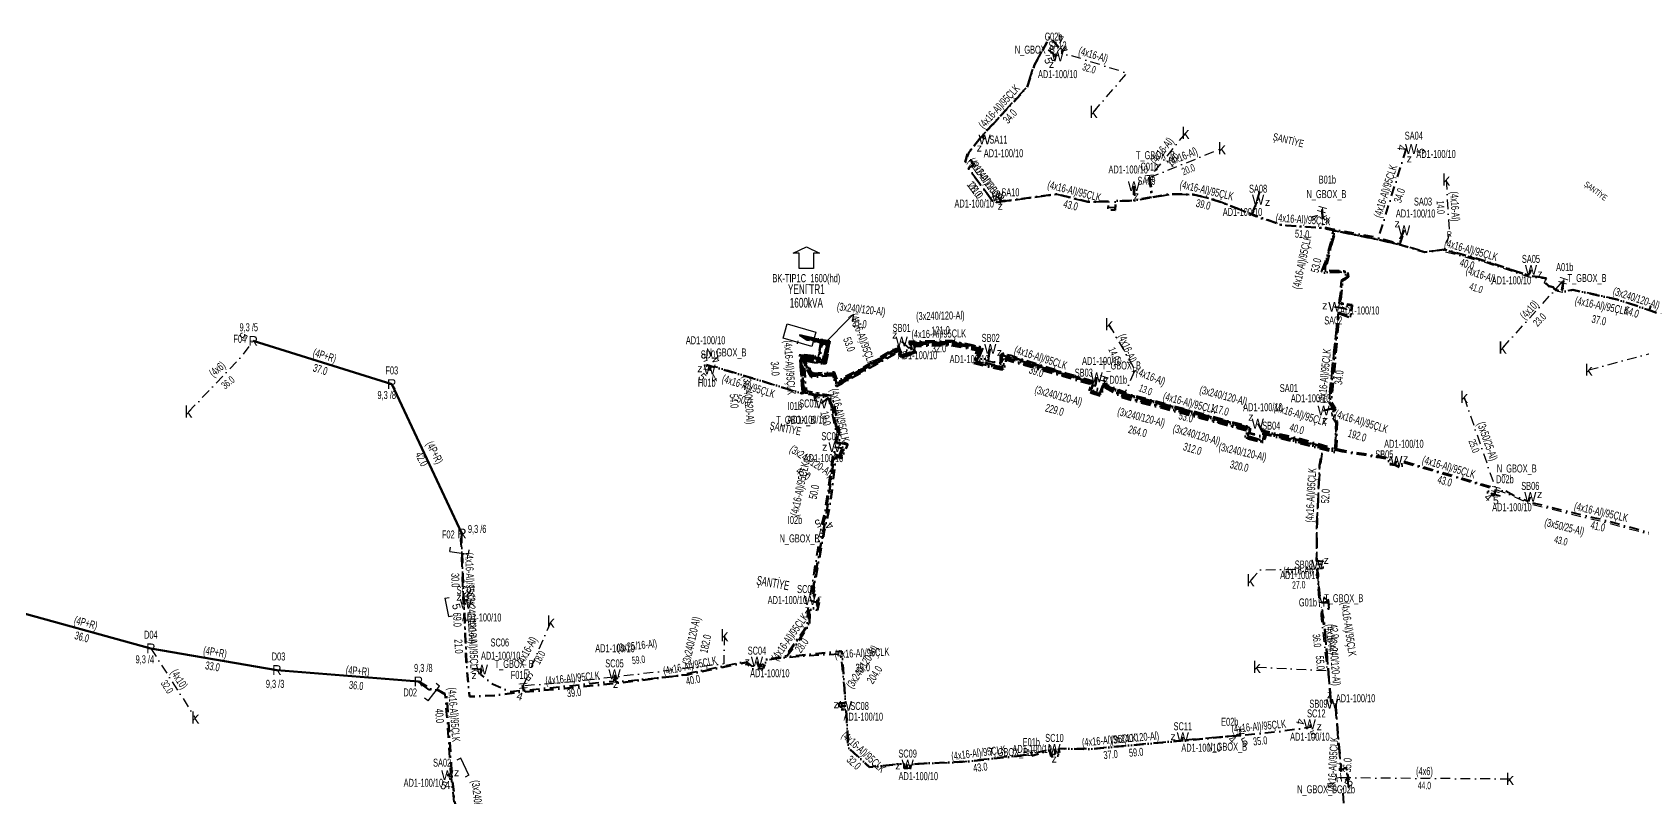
# Model space of a CAD drawing. Header units: millimetres. Extents: x 595692 to 597161, y 4087450 to 4088540.
# Drawn here: x 596018.4 to 596431.2, y 4088193.6 to 4088390 of the extents above; entities that cross this region are included whole.
import ezdxf
from ezdxf.enums import TextEntityAlignment as Align

# ---------------------------------------------------------------- set-up
doc = ezdxf.new("R2010")
doc.units = ezdxf.units.MM
doc.linetypes.add('DASHDOT', pattern=[5, 2.5, -1.25, 0, -1.25])
for name, color, linetype, lineweight in [('DIREK_AG_MEVCUT', 120, 'Continuous', 25), ('DIREK_AYD_MEVCUT', 190, 'Continuous', 25), ('DIREK_BOX_MEVCUT', 5, 'Continuous', 25), ('HAT_ABONE_YERALTI_MEVCUT', 56, 'DASHDOT', 30), ('HAT_AG_HAVAI_MEVCUT', 126, 'Continuous', 50), ('HAT_AYD_YERALTI_MEVCUT', 150, 'DASHDOT', 40), ('HAT_BOX_YERALTI_MEVCUT', 192, 'DASHDOT', 50), ('KOFRE_ABONE_MEVCUT', 6, 'Continuous', 25), ('KULLANICI', 1, 'Continuous', 25), ('NODE_ABONE_MEVCUT', 5, 'Continuous', 25), ('TRAFO_MEVCUT', 5, 'Continuous', 30)]:
    doc.layers.add(name, color=color, linetype=linetype, lineweight=lineweight)
doc.layers.add('NIA_AG', color=5, linetype='Continuous')
doc.styles.add('Direk', font='B_CAD')
doc.styles.get("Standard").update_dxf_attribs({"font": 'Arial'})

# ---------------------------------------------------------------- blocks, each defined once
blk = doc.blocks.new('AG_NIA', base_point=(-64.4296, 129.8924))
at = {"layer": 'NIA_AG'}
for p, q in [((-64.429604, 132.292432), (-65.529604, 132.292432)), ((-64.429604, 127.492432), (-64.429604, 132.292432)), ((-64.429604, 127.492432), (-65.529604, 127.492432))]:
    blk.add_line(p, q, dxfattribs=at)
blk = doc.blocks.new('MEV_BINA_KARE')
at = {"layer": 'TRAFO_MEVCUT', "linetype": 'Continuous'}
for p, q in [((0, 1.8), (0, 2.7)), ((-2.25, -2.25), (-2.25, 2.25)), ((-2.25, 2.25), (2.25, 2.25)), ((2.25, 2.25), (2.25, -2.25)), ((2.25, -2.25), (-2.25, -2.25))]:
    blk.add_line(p, q, dxfattribs=at)
blk = doc.blocks.new('MEV_BETKOSK')
at = {"layer": 'TRAFO_MEVCUT', "linetype": 'Continuous'}
for p, q in [((-3.4, 2), (0, 3.6)), ((-1.8, 2), (-3.4, 2)), ((-1.8, -2), (-1.8, 2)), ((0, 3.6), (3.4, 2)), ((3.4, 2), (1.8, 2)), ((1.8, 2), (1.8, -2)), ((1.8, -2), (-1.8, -2))]:
    blk.add_line(p, q, dxfattribs=at)

msp = doc.modelspace()

# ---------------------------------------------------------------- linework, layer by layer
at = {"layer": 'HAT_ABONE_YERALTI_MEVCUT', "flags": 128}
for points in [[(596290.402306, 4088369.513663), (596298.961773, 4088379.463486), (596285.119298, 4088383.835822), (596282.297347, 4088384.387943), (596282.340629, 4088385.559354)], [(596313.960938, 4088364.127188), (596304.730719, 4088352.703514)], [(596304.730719, 4088352.703514), (596323.291779, 4088360.187499)], [(596380.764066, 4088352.143861), (596381.572219, 4088338.20547)], [(596381.572219, 4088338.20547), (596380.181959, 4088333.785489), (596390.705288, 4088331.00129), (596401.983653, 4088327.226105), (596405.994787, 4088326.801397), (596406.300983, 4088326.743595), (596405.887921, 4088325.735724), (596406.928836, 4088324.810466), (596408.068886, 4088324.480017), (596408.845442, 4088323.753028), (596410.729003, 4088323.290399), (596410.792625, 4088326.258242)], [(596395.249718, 4088309.044361), (596410.792625, 4088326.258242)], [(596294.361728, 4088315.036112), (596301.065335, 4088303.290408)], [(596417.310676, 4088303.35911), (596456.342981, 4088313.926621)], [(596058.512554, 4088292.594377), (596072.424359, 4088307.183612), (596075.083272, 4088310.804989)], [(596293.03853, 4088301.076012), (596293.189901, 4088299.929553), (596298.59858, 4088297.751561), (596301.065335, 4088303.290408)], [(596385.342661, 4088296.389833), (596393.514821, 4088272.704499)], [(596393.514821, 4088272.704499), (596396.799633, 4088271.517973), (596402.317211, 4088269.049583), (596414.949561, 4088265.891495), (596420.721238, 4088264.548401), (596433.524501, 4088261.066323), (596433.817172, 4088262.38271)], [(596330.664557, 4088249.354653), (596333.085678, 4088252.092299), (596347.585825, 4088252.35008), (596347.966508, 4088248.847509), (596348.347191, 4088245.344938), (596348.806425, 4088243.739282)], [(596332.239171, 4088227.161969), (596350.323524, 4088226.272833), (596348.729806, 4088240.470766), (596348.806425, 4088243.739282)], [(596151.316421, 4088238.747756), (596144.2411, 4088222.36616)], [(596195.80707, 4088235.289934), (596195.627036, 4088227.992291), (596157.94162, 4088223.463571), (596144.2411, 4088222.36616)], [(596048.839258, 4088231.971263), (596060.231806, 4088214.190061)], [(596397.108202, 4088198.453893), (596353.282464, 4088198.779902)]]:
    msp.add_lwpolyline(points, dxfattribs=at)
at = {"layer": 'HAT_AG_HAVAI_MEVCUT'}
for p, q in [((596075.083272, 4088310.804989), (596110.578, 4088299.748)), ((596128.552, 4088261.433), (596110.578, 4088299.748)), ((596014.533, 4088241.458), (596048.839258, 4088231.971263)), ((596048.839258, 4088231.971263), (596081.126, 4088226.419)), ((596117.411705, 4088223.475666), (596081.126, 4088226.419))]:
    msp.add_line(p, q, dxfattribs=at)
at = {"layer": 'HAT_AYD_YERALTI_MEVCUT', "flags": 128}
for points in [[(596262.487129, 4088362.459243), (596261.881341, 4088363.406511), (596273.30448, 4088375.935115), (596275.200576, 4088381.471726), (596277.845602, 4088386.259557), (596280.55759, 4088383.982826), (596281.184346, 4088383.779177)], [(596262.487129, 4088362.459243), (596261.775461, 4088363.249985), (596258.322553, 4088358.953619), (596257.531811, 4088356.60775), (596259.086938, 4088357.134911), (596259.719532, 4088355.737933), (596258.322553, 4088355.131698), (596264.835777, 4088346.304731), (596266.733558, 4088346.489237), (596265.776194, 4088347.832139)], [(596369.976606, 4088339.169615), (596368.479574, 4088335.7595), (596363.392465, 4088337.182836), (596370.582235, 4088360.12084), (596371.790661, 4088360.021998)], [(596265.776194, 4088347.832139), (596266.997139, 4088346.568312), (596281.019636, 4088348.466093), (596289.032491, 4088346.436521), (596294.330464, 4088346.621028), (596294.130882, 4088345.135285), (596296.049251, 4088345.041706), (596295.971268, 4088346.679338), (596300.743796, 4088346.75732), (596300.728199, 4088349.627075), (596300.748919, 4088350.515215)], [(596300.748919, 4088350.515215), (596300.925796, 4088346.837577), (596305.388793, 4088347.641396), (596310.391668, 4088348.457213), (596316.073676, 4088348.321163), (596321.875572, 4088346.948672), (596330.935616, 4088343.27495), (596332.575713, 4088347.043511)], [(596369.976606, 4088339.169615), (596368.391454, 4088335.788284), (596362.170948, 4088337.4752), (596351.443211, 4088339.478414), (596349.097343, 4088339.741995), (596338.877374, 4088340.44846), (596331.026767, 4088343.029571), (596332.618227, 4088347.674608), (596333.069915, 4088349.481359), (596332.575713, 4088347.043511)], [(596352.135504, 4088319.549502), (596355.270247, 4088319.262484), (596355.3919, 4088320.053226), (596353.384631, 4088320.397909), (596353.932068, 4088326.318338), (596355.026942, 4088327.271284), (596354.925564, 4088328.285056), (596348.822656, 4088328.528362), (596350.620154, 4088333.431525), (596351.887978, 4088339.153864), (596363.264123, 4088336.858075), (596368.678072, 4088335.555986), (596369.976606, 4088339.169615)], [(596402.496981, 4088329.033464), (596401.809524, 4088327.623365), (596390.776033, 4088331.186977), (596382.525449, 4088333.514744), (596380.332457, 4088334.165788), (596375.261163, 4088333.651806), (596368.86367, 4088335.46514), (596370.028697, 4088338.89169), (596369.976606, 4088339.169615)], [(596433.140087, 4088319.843116), (596432.790312, 4088318.630987), (596424.223938, 4088321.543554), (596417.818765, 4088322.96847), (596413.179743, 4088323.943719), (596410.630123, 4088323.423574), (596408.836526, 4088323.891468), (596408.181473, 4088324.624504), (596406.933754, 4088324.936434), (596406.048663, 4088325.775579), (596406.500961, 4088326.92972), (596402.009171, 4088327.569176), (596402.430276, 4088328.645334), (596402.496981, 4088329.033464)], [(596349.358245, 4088292.96841), (596351.783596, 4088293.682554), (596350.755631, 4088295.121704), (596352.091985, 4088308.142594), (596353.204273, 4088318.14636), (596354.883283, 4088317.46105), (596355.260203, 4088318.934466), (596352.135504, 4088319.549502)], [(596192.027015, 4088303.485453), (596192.536689, 4088304.337531), (596193.650318, 4088304.15935), (596216.032317, 4088297.25957), (596215.252572, 4088307.279508), (596220.017301, 4088306.813173), (596220.677256, 4088310.617789), (596218.759182, 4088310.913507), (596215.281366, 4088312.01638), (596215.061, 4088312.297)], [(596241.242553, 4088310.651894), (596243.396828, 4088308.727608), (596241.103675, 4088307.857792), (596240.523797, 4088309.51835), (596231.134711, 4088303.804172), (596224.829048, 4088300.641203), (596224.038306, 4088302.7904), (596218.72614, 4088302.465993), (596215.344754, 4088307.045835), (596220.089208, 4088306.5795), (596220.798848, 4088310.634589), (596215.061, 4088312.297)], [(596349.358245, 4088292.96841), (596351.791095, 4088293.516658), (596351.311378, 4088291.734852), (596352.544936, 4088289.781719), (596352.311262, 4088282.653482), (596348.489341, 4088283.813238), (596341.399019, 4088285.473796), (596333.969065, 4088287.243725), (596333.49462, 4088286.189402), (596330.278934, 4088287.03286), (596330.358008, 4088288.53527), (596311.319532, 4088293.554928), (596298.529229, 4088297.025748), (596293.046749, 4088299.424333), (596292.292908, 4088297.950917), (596290.031385, 4088298.464899), (596290.134181, 4088300.315236), (596266.740839, 4088307.507894), (596266.775105, 4088304.800919), (596263.080589, 4088305.689445), (596260.647738, 4088306.580348), (596261.709969, 4088308.807606), (596254.54848, 4088310.486615), (596245.237537, 4088310.41596), (596243.421466, 4088310.484491), (596243.866917, 4088308.702685), (596241.057146, 4088307.469127), (596240.440367, 4088309.04534), (596231.131783, 4088303.462674), (596224.826932, 4088300.344514), (596223.936029, 4088302.537506), (596218.487814, 4088302.160585), (596215.392712, 4088306.760931), (596217.654204, 4088306.558177), (596220.336801, 4088306.308633), (596221.00745, 4088311.096757), (596218.418432, 4088311.502266), (596215.061, 4088312.297)], [(596220.675222, 4088294.766515), (596222.525559, 4088296.308462), (596216.10819, 4088297.307401), (596215.791513, 4088297.459253), (596215.090195, 4088307.422266), (596219.925108, 4088306.985564), (596220.56285, 4088310.4861), (596218.987605, 4088310.704451), (596217.00685, 4088311.016381), (596215.061, 4088312.297)], [(596263.9423, 4088308.780946), (596263.213267, 4088305.881725), (596261.183695, 4088306.751542), (596262.185302, 4088309.150127), (596254.277879, 4088310.837044), (596247.271465, 4088310.730822), (596243.106889, 4088310.651748), (596243.607692, 4088308.885757), (596242.896024, 4088309.38656), (596241.242553, 4088310.651894)], [(596291.187579, 4088301.475142), (596290.660169, 4088298.691556), (596290.274936, 4088298.853759), (596290.538516, 4088300.475795), (596283.471935, 4088302.482974), (596269.185857, 4088307.042921), (596266.523692, 4088307.88638), (596266.444618, 4088305.066066), (596263.45049, 4088305.881725), (596263.9423, 4088308.780946)], [(596332.48679, 4088289.602045), (596333.653119, 4088287.43178), (596333.336822, 4088286.482889), (596330.542866, 4088287.168199), (596330.595582, 4088288.776042), (596298.587867, 4088297.434478), (596292.951294, 4088299.766154), (596292.241654, 4088298.326598), (596290.883199, 4088298.813208), (596291.288708, 4088301.002956), (596291.187579, 4088301.475142)], [(596224.038, 4088283.569843), (596226.11928, 4088283.372841), (596226.353228, 4088284.09028), (596224.216508, 4088284.511385), (596224.668425, 4088286.580998), (596222.563797, 4088296.131987), (596220.675222, 4088294.766515)], [(596368.010596, 4088280.090431), (596367.61831, 4088278.997564), (596366.110628, 4088279.40875), (596366.384752, 4088280.77937), (596355.601348, 4088282.489638), (596352.277594, 4088283.174948), (596349.330761, 4088284.031585), (596341.115456, 4088286.305404), (596333.748374, 4088287.813086), (596332.48679, 4088289.602045)], [(596332.48679, 4088289.602045), (596333.953967, 4088287.333369), (596340.875597, 4088286.065545), (596349.202114, 4088283.838288), (596348.345476, 4088278.150215), (596347.558955, 4088264.095031), (596347.489379, 4088254.360959), (596349.236919, 4088254.258162), (596349.236919, 4088253.675649), (596347.821585, 4088253.468278)], [(596217.690617, 4088244.363845), (596219.519518, 4088243.817294), (596219.598592, 4088244.845259), (596217.858959, 4088245.319705), (596220.267849, 4088260.533743), (596220.276994, 4088260.7024), (596221.331317, 4088260.540196), (596221.45297, 4088262.182507), (596220.500024, 4088262.30416), (596221.741807, 4088268.066423), (596223.79231, 4088282.428815), (596225.292693, 4088281.597522), (596226.022609, 4088283.260108), (596224.038, 4088283.569843)], [(596402.325747, 4088270.819723), (596401.757225, 4088269.618273), (596398.203713, 4088271.110364), (596395.284049, 4088272.671573), (596394.513582, 4088271.029262), (596393.114576, 4088271.434771), (596391.411439, 4088271.982208), (596392.242732, 4088273.381213), (596369.639975, 4088279.991264), (596369.194523, 4088278.380785), (596367.686841, 4088279.066095), (596368.010596, 4088280.090431)], [(596439.001187, 4088260.841033), (596439.027545, 4088259.892143), (596421.657573, 4088264.742029), (596418.468246, 4088265.480055), (596401.96809, 4088269.486482), (596402.325747, 4088270.819723)], [(596129.563059, 4088243.396789), (596128.963973, 4088243.287), (596128.552787, 4088255.725376), (596128.305539, 4088259.718181), (596128.552, 4088261.433)], [(596351.596073, 4088217.7764), (596351.241662, 4088218.315885), (596350.625585, 4088226.156112), (596349.617551, 4088236.832637), (596348.940019, 4088241.575359), (596350.822052, 4088242.25289), (596350.596208, 4088243.758516), (596350.445645, 4088244.737173), (596348.262488, 4088244.887736), (596347.681378, 4088252.363032), (596349.236505, 4088252.571016), (596349.157431, 4088253.493549), (596347.821585, 4088253.468278)], [(596133.677576, 4088226.556714), (596129.891238, 4088226.86853), (596129.312151, 4088238.272088), (596129.04488, 4088242.860238), (596129.563059, 4088243.396789)], [(596204.15523, 4088228.581314), (596204.788175, 4088227.528678), (596205.679078, 4088227.88504), (596206.837252, 4088229.355029), (596211.247222, 4088229.800481), (596216.949001, 4088237.818608), (596217.305362, 4088242.317668), (596219.309894, 4088242.362213), (596219.666255, 4088243.564932), (596217.690617, 4088244.363845)], [(596167.656786, 4088225.311804), (596168.033706, 4088223.35867), (596183.418915, 4088224.900618), (596191.368511, 4088226.545362), (596201.236975, 4088228.635557), (596202.813188, 4088227.401999), (596204.286604, 4088227.573327), (596204.15523, 4088228.581314)], [(596204.15523, 4088228.581314), (596204.522219, 4088227.193755), (596205.759021, 4088227.558713), (596206.833619, 4088228.998269), (596211.41587, 4088229.667359), (596217.15382, 4088230.15397), (596225.649231, 4088230.579754), (596226.884753, 4088218.077764), (596225.891054, 4088217.872171), (596225.788257, 4088217.358189), (596226.920357, 4088217.209043)], [(596133.677576, 4088226.556714), (596133.257387, 4088225.321033), (596136.541908, 4088222.772698), (596140.704188, 4088220.932234), (596146.621988, 4088221.413586), (596167.564891, 4088223.59484), (596167.656786, 4088225.311804)], [(596124.812662, 4088199.430461), (596125.71753, 4088199.869607), (596125.135016, 4088209.326885), (596124.256959, 4088220.310541), (596122.338091, 4088221.30424), (596120.145099, 4088221.338506), (596117.411705, 4088223.475666)], [(596242.771227, 4088202.185858), (596242.443151, 4088201.20409), (596241.863273, 4088201.20409), (596241.942347, 4088202.416561), (596233.006959, 4088201.520387), (596227.500989, 4088206.577591), (596227.019366, 4088216.257247), (596225.662471, 4088216.444405), (596225.787243, 4088217.271019), (596226.920357, 4088217.209043)], [(596354.946527, 4088187.22946), (596354.299876, 4088196.020788), (596355.86341, 4088196.36824), (596355.110597, 4088201.348387), (596353.489154, 4088200.653483), (596353.66288, 4088203.606826), (596353.257519, 4088207.370891), (596352.388889, 4088217.331187), (596352.33098, 4088217.852365), (596351.596073, 4088217.7764)], [(596345.799249, 4088212.483608), (596346.111065, 4088211.726341), (596337.825667, 4088210.612712), (596328.025734, 4088209.632719), (596313.414926, 4088208.385455), (596313.28129, 4088209.187267)], [(596313.28129, 4088209.187267), (596313.10311, 4088208.296364), (596299.561384, 4088207.093645), (596289.627816, 4088206.158197), (596281.431509, 4088206.247288), (596281.69878, 4088204.866388), (596280.674241, 4088204.821843), (596280.394503, 4088206.200255)], [(596280.394503, 4088206.200255), (596280.527617, 4088204.751311), (596279.399871, 4088204.643335), (596279.291895, 4088206.059017), (596274.528965, 4088204.835292), (596265.491245, 4088203.89066), (596256.801931, 4088202.783871), (596246.917652, 4088202.414858), (596243.412028, 4088202.230351), (596243.464744, 4088201.228744), (596242.674002, 4088201.202386), (596242.771227, 4088202.185858)], [(596124.812662, 4088199.430461), (596125.761783, 4088199.182225), (596127.231773, 4088185.506864), (596128.130441, 4088175.689076), (596128.068048, 4088169.455066), (596128.260429, 4088168.881794)]]:
    msp.add_lwpolyline(points, dxfattribs=at)
at = {"layer": 'HAT_BOX_YERALTI_MEVCUT', "flags": 128}
for points in [[(596304.730719, 4088352.703514), (596305.252909, 4088347.632302), (596300.703896, 4088346.859828), (596296.040443, 4088346.688167), (596295.933055, 4088344.360895), (596294.007519, 4088344.525767), (596294.238004, 4088346.573727), (596288.945127, 4088346.487896), (596281.004221, 4088348.435631), (596266.72776, 4088346.518751), (596264.821479, 4088346.261756), (596258.326977, 4088355.07368), (596259.90152, 4088356.095254), (596259.276479, 4088357.268799), (596257.468673, 4088356.618628), (596258.126706, 4088358.792999), (596261.669658, 4088363.247152), (596273.348319, 4088375.818449), (596275.31299, 4088381.611811), (596279.18951, 4088388.813116), (596281.933378, 4088385.479902), (596282.340629, 4088385.559354)], [(596304.730719, 4088352.703514), (596305.552689, 4088347.674995), (596310.000994, 4088348.496965), (596315.948184, 4088348.351911), (596319.816276, 4088347.481591), (596324.796443, 4088345.74095), (596331.372199, 4088343.129988), (596338.963328, 4088340.422324), (596349.310472, 4088339.745408), (596352.114839, 4088339.116843), (596350.559776, 4088333.706698), (596349.060891, 4088328.29137), (596355.380166, 4088328.495469), (596355.443946, 4088327.334679), (596354.041059, 4088326.308974), (596353.396542, 4088320.340133), (596356.582198, 4088319.880141), (596356.212694, 4088317.002887), (596353.167661, 4088318.137152), (596351.881526, 4088306.663122), (596350.743733, 4088295.157818), (596351.888139, 4088293.397193), (596351.428957, 4088291.944899), (596352.544753, 4088289.824887), (596352.263646, 4088282.563021), (596348.41228, 4088283.663411), (596334.437326, 4088287.338714), (596333.863056, 4088285.028723), (596329.604538, 4088286.098259), (596330.107987, 4088288.085985), (596323.703717, 4088289.978656), (596301.595051, 4088295.820482), (596298.032046, 4088296.827426), (596293.006206, 4088299.324181), (596292.148163, 4088297.05524), (596289.469417, 4088297.858864), (596289.853378, 4088300.082545), (596267.4098, 4088306.659332), (596267.025925, 4088303.739047), (596261.404386, 4088304.933002), (596259.939772, 4088305.270066), (596261.269864, 4088308.660449), (596254.28899, 4088310.176786), (596243.903508, 4088310.033736), (596244.672618, 4088307.971307), (596241.123918, 4088306.744187), (596240.330395, 4088308.611935), (596233.66203, 4088304.826593), (596224.719398, 4088299.471019), (596223.743728, 4088302.297904), (596218.549887, 4088301.945779), (596218.203086, 4088302.001694), (596216.307029, 4088305.218219), (596216.493249, 4088305.963099), (596221.674895, 4088305.103122), (596222.719606, 4088310.475921), (596218.7273, 4088311.293223), (596215.061, 4088312.297)], [(596348.958364, 4088344.502693), (596349.149106, 4088340.018558), (596352.353442, 4088339.246084), (596349.442307, 4088328.765671), (596355.451763, 4088328.543587), (596355.571505, 4088327.270899), (596354.14109, 4088326.143475), (596353.54022, 4088320.435173), (596356.645978, 4088319.943921), (596356.212276, 4088316.895253), (596353.252426, 4088317.929669), (596352.062685, 4088305.986892), (596351.028318, 4088295.159053), (596352.169496, 4088293.409271), (596351.641309, 4088292.088803), (596352.65287, 4088289.97824), (596352.476807, 4088282.319525), (596348.207293, 4088283.507946), (596334.569141, 4088287.029948), (596333.92193, 4088284.901164), (596329.369044, 4088286.009949), (596329.808413, 4088287.922584), (596311.036799, 4088293.088626), (596298.22014, 4088296.395008), (596293.104329, 4088299.167185), (596292.148163, 4088296.889413), (596289.341858, 4088297.756817), (596289.665708, 4088300.002747), (596267.695089, 4088306.286148), (596267.208335, 4088303.523472), (596259.746115, 4088305.231491), (596260.888736, 4088308.554932), (596254.156769, 4088309.93108), (596244.093227, 4088309.742515), (596244.904776, 4088307.871811), (596241.07417, 4088306.628108), (596240.262329, 4088308.217594), (596224.617351, 4088299.317948), (596223.59173, 4088302.088678), (596218.100636, 4088301.763025), (596216.381683, 4088304.940483), (596216.590041, 4088305.786937), (596221.724643, 4088304.90413), (596222.736188, 4088310.608582), (596218.794431, 4088311.325462), (596215.061, 4088312.297)], [(596410.792625, 4088326.258242), (596410.333752, 4088323.456722), (596408.817414, 4088323.857264), (596408.159381, 4088324.601128), (596407.100805, 4088324.830009), (596406.04223, 4088325.802754), (596406.442772, 4088326.97577), (596402.03681, 4088327.547973), (596389.69689, 4088331.638939), (596380.249821, 4088334.279655), (596375.265934, 4088333.572985), (596368.757126, 4088335.544223), (596363.413835, 4088336.804707), (596352.330266, 4088339.073491), (596349.801129, 4088328.956945), (596355.558749, 4088328.674052), (596355.724576, 4088327.258143), (596354.276577, 4088326.103968), (596353.700979, 4088320.570508), (596356.69123, 4088320.04378), (596356.301568, 4088316.767694), (596353.362398, 4088317.794139), (596352.321109, 4088305.387529), (596351.348529, 4088295.161103), (596352.378494, 4088293.415884), (596351.920732, 4088292.099818), (596352.807646, 4088290.182938), (596352.761105, 4088285.246508), (596352.574885, 4088282.131558), (596347.546949, 4088283.452026), (596334.620669, 4088286.777345), (596333.970991, 4088284.75398), (596329.182611, 4088285.892202), (596329.479335, 4088287.809236), (596315.212018, 4088291.718341), (596300.223444, 4088295.582325), (596297.736563, 4088296.33059), (596293.212264, 4088298.931691), (596292.186431, 4088296.723586), (596289.150519, 4088297.629257), (596289.445727, 4088299.783745), (596268.037143, 4088305.943316), (596267.44874, 4088303.278037), (596259.547123, 4088305.115412), (596260.537675, 4088308.385384), (596253.736388, 4088309.702909), (596244.438091, 4088309.445418), (596245.037438, 4088307.80548), (596241.007839, 4088306.478863), (596240.184351, 4088307.872191), (596224.515303, 4088299.126609), (596223.522777, 4088301.952074), (596218.061313, 4088301.494776), (596216.368405, 4088304.575868), (596216.740844, 4088305.625471), (596221.807557, 4088304.804633), (596222.86885, 4088310.724661), (596218.618033, 4088311.497851), (596215.061, 4088312.297)], [(596410.792625, 4088326.258242), (596410.481884, 4088323.347719), (596413.199848, 4088323.891312), (596424.558074, 4088321.430839), (596433.2862, 4088318.557318), (596439.823275, 4088315.917346), (596443.908946, 4088315.225925), (596448.378195, 4088313.707176), (596456.507868, 4088311.320086), (596456.723443, 4088313.077853), (596456.342981, 4088313.926621)], [(596215.061, 4088312.297), (596222.305038, 4088310.028188), (596221.210579, 4088305.650352), (596215.701181, 4088306.890335), (596216.405176, 4088297.495351), (596223.007517, 4088296.505), (596224.966421, 4088286.63093), (596224.724336, 4088284.760267), (596226.946719, 4088284.365722), (596225.714282, 4088280.998528), (596224.085705, 4088281.790809), (596221.729023, 4088265.117132), (596219.15942, 4088251.304564), (596218.266783, 4088245.6512), (596220.052056, 4088244.870143), (596219.43465, 4088242.154261), (596217.585994, 4088242.176268), (596217.331172, 4088237.998338), (596211.372179, 4088229.615274), (596206.681394, 4088229.232953), (596205.754894, 4088226.824975), (596202.91925, 4088226.659148), (596201.301408, 4088228.385038), (596186.271025, 4088225.225993), (596168.004011, 4088223.017121), (596154.832656, 4088221.703904), (596144.761886, 4088220.78838), (596144.2411, 4088222.36616)], [(596215.061, 4088312.297), (596221.956801, 4088309.878943), (596221.028169, 4088305.899092), (596215.137763, 4088307.166816), (596215.852475, 4088297.272607), (596205.581434, 4088300.448333), (596196.546853, 4088303.136228), (596191.216482, 4088304.639812), (596191.670083, 4088303.92044)], [(596215.061, 4088312.297), (596222.404534, 4088310.127684), (596221.310075, 4088305.51769), (596216.067479, 4088306.561304), (596216.839953, 4088297.921041), (596223.162794, 4088296.805245), (596223.770183, 4088295.217296), (596225.215037, 4088288.050603), (596225.300913, 4088285.4205), (596225.300913, 4088285.077178), (596227.418063, 4088284.361924), (596225.892042, 4088280.618527), (596224.420515, 4088281.204533), (596223.268403, 4088271.539234), (596222.6965, 4088267.850871), (596221.152154, 4088260.700846), (596219.151263, 4088249.747641), (596218.52184, 4088245.942492), (596220.381499, 4088245.141408), (596219.628549, 4088241.80596), (596217.71167, 4088241.891791), (596217.568619, 4088238.058031), (596214.720039, 4088233.681963), (596211.70441, 4088229.797225), (596225.919402, 4088231.250767), (596226.872686, 4088217.886148), (596225.113475, 4088217.884216), (596225.279302, 4088216.342024), (596226.147519, 4088216.327307), (596227.015737, 4088216.312591), (596227.60334, 4088206.440558), (596233.033546, 4088201.493864), (596241.848331, 4088202.423694), (596241.848331, 4088201.233512), (596243.410445, 4088201.196319), (596243.59641, 4088202.274921), (596258.124324, 4088202.963179), (596271.73703, 4088204.450906), (596274.478822, 4088205.117247)], [(596219.016079, 4088296.073101), (596218.828754, 4088297.077124), (596216.209825, 4088297.495273), (596215.439309, 4088307.020638), (596221.061335, 4088305.899092), (596222.188959, 4088309.945274), (596218.822669, 4088310.857323), (596215.061, 4088312.297)], [(596215.061, 4088312.297), (596222.470865, 4088310.243763), (596221.442737, 4088305.467942), (596216.191719, 4088306.319659), (596216.33477, 4088305.461354), (596218.57187, 4088302.210991), (596223.938388, 4088302.583431), (596224.770422, 4088299.891965), (596240.504086, 4088309.155947), (596241.251398, 4088307.138596), (596244.312821, 4088308.210094), (596243.365101, 4088310.4324), (596247.128435, 4088310.498423), (596254.111717, 4088310.639803), (596259.437605, 4088309.67146), (596261.946495, 4088309.033234), (596260.426006, 4088305.745555), (596263.79638, 4088304.931283), (596266.611358, 4088304.18678), (596267.092256, 4088307.503323), (596277.365485, 4088304.022065), (596290.230241, 4088300.260994), (596289.921855, 4088298.13844), (596292.020604, 4088297.437918), (596292.859022, 4088299.697046), (596293.03853, 4088301.076012)], [(596348.806425, 4088243.739282), (596350.578465, 4088243.91176), (596350.435415, 4088244.913115), (596348.432705, 4088244.941725), (596347.746061, 4088252.380362), (596349.233789, 4088252.523413), (596349.119348, 4088254.240021), (596347.603011, 4088254.383072), (596347.672431, 4088264.287118), (596348.349347, 4088278.889163), (596349.219668, 4088283.627575), (596340.856072, 4088285.833331), (596334.272878, 4088287.507025), (596333.83362, 4088285.23478), (596329.938154, 4088286.284692), (596330.256014, 4088288.213695), (596310.22245, 4088293.898155), (596298.395017, 4088297.022382), (596292.927708, 4088299.481177), (596292.160919, 4088297.323115), (596289.724536, 4088298.037447), (596290.132312, 4088300.063357), (596267.260111, 4088307.076986), (596266.777185, 4088304.087284), (596262.233522, 4088305.049081), (596260.210431, 4088305.52998), (596261.581065, 4088308.816879), (596254.199648, 4088310.447657), (596243.528065, 4088310.218776), (596244.506791, 4088308.120552), (596241.654565, 4088307.075841), (596241.173666, 4088306.910014), (596240.438377, 4088308.95867), (596235.578129, 4088306.180354), (596231.284991, 4088303.681079), (596224.750617, 4088299.641789), (596223.80105, 4088302.484362), (596218.391973, 4088302.00372), (596216.347879, 4088305.34847), (596216.360901, 4088306.077723), (596221.591981, 4088305.235784), (596222.570361, 4088310.343259), (596218.952628, 4088311.017135), (596215.061, 4088312.297)], [(596393.514821, 4088272.704499), (596392.999838, 4088271.073721), (596391.28323, 4088271.817585), (596391.884043, 4088273.248092), (596383.41544, 4088275.765784), (596369.663343, 4088279.713313), (596369.348631, 4088278.111145), (596367.689243, 4088278.912229), (596365.858194, 4088279.25555), (596366.029855, 4088280.571617), (596354.074834, 4088282.442012), (596351.768856, 4088283.037102), (596348.942174, 4088283.966932), (596340.769896, 4088286.171166), (596333.92547, 4088287.689704), (596333.813995, 4088285.264217), (596329.977403, 4088286.373002), (596330.492253, 4088288.526001), (596314.459092, 4088292.975486), (596298.61794, 4088297.197907), (596292.981742, 4088299.572549), (596293.03853, 4088301.076012)], [(596219.016079, 4088296.073101), (596219.089824, 4088297.134258), (596222.765127, 4088296.408), (596224.745829, 4088287.208739), (596224.511459, 4088284.627772), (596226.822278, 4088284.297655), (596225.545826, 4088281.260578), (596223.939256, 4088282.294945), (596221.794239, 4088266.900807), (596220.864409, 4088262.809556), (596220.818775, 4088261.406134)], [(596128.552, 4088261.433), (596128.417521, 4088260.257921), (596128.809289, 4088250.62983), (596129.679695, 4088228.15537), (596130.478562, 4088219.596659), (596137.385626, 4088219.935241), (596144.45663, 4088220.856029), (596144.105026, 4088222.548937), (596144.2411, 4088222.36616)], [(596348.806425, 4088243.739282), (596350.627008, 4088243.735424), (596350.897873, 4088242.161019), (596348.883312, 4088241.653147), (596349.543547, 4088238.453551), (596351.21747, 4088218.439064), (596352.482039, 4088218.141519), (596352.482039, 4088216.914144), (596353.340805, 4088206.434635), (596353.824317, 4088201.897066), (596353.601158, 4088200.520918), (596355.163271, 4088201.153203), (596355.795556, 4088198.140555), (596355.088885, 4088198.363714), (596353.282464, 4088198.779902)], [(596117.411705, 4088223.475666), (596121.338802, 4088221.049675), (596122.454597, 4088221.278556), (596124.686189, 4088219.933879), (596125.006186, 4088214.299581), (596125.973208, 4088199.496693), (596127.731345, 4088183.572629), (596128.282432, 4088168.434257), (596128.768804, 4088162.769449), (596127.752868, 4088162.8677)], [(596274.478822, 4088205.117247), (596274.623875, 4088204.39198), (596279.120531, 4088205.842514), (596279.539199, 4088204.201413), (596281.809206, 4088204.48166), (596281.441386, 4088206.277675), (596289.032516, 4088206.08427), (596313.256438, 4088208.308423), (596327.988418, 4088209.661721), (596327.928457, 4088210.602365)]]:
    msp.add_lwpolyline(points, dxfattribs=at)
at = {"layer": 'KULLANICI', "flags": 128}
msp.add_lwpolyline([(596220.785444, 4088309.487861), (596228.937921, 4088317.695529), (596228.5946, 4088315.83587)], dxfattribs=at)
msp.add_lwpolyline([(596220.785444, 4088309.487861), (596228.937921, 4088317.695529), (596228.5946, 4088315.83587)], dxfattribs=at)

# ---------------------------------------------------------------- block references
at = {"layer": 'NIA_AG'}
for p, rotation in [((596127.840688, 4088256.483855), 261.821212), ((596127.840688, 4088256.483855), 261.821212), ((596124.644963, 4088242.495492), 190.384874), ((596124.644963, 4088242.495492), 190.384874), ((596121.350641, 4088220.395928), 321.9792), ((596121.350641, 4088220.395928), 321.9792), ((596129.310908, 4088201.613529), 25.888021), ((596129.310908, 4088201.613529), 25.888021)]:
    msp.add_blockref('AG_NIA', p, dxfattribs=dict(at, rotation=rotation))
at = {"layer": 'TRAFO_MEVCUT'}
msp.add_blockref('MEV_BETKOSK', (596216.812261, 4088331.354439), dxfattribs=at)
msp.add_blockref('MEV_BETKOSK', (596216.812261, 4088331.354439), dxfattribs=at)
at = {"layer": 'TRAFO_MEVCUT', "xscale": 1.695281, "yscale": 0.852598, "rotation": 163.789389}
msp.add_blockref('MEV_BINA_KARE', (596215.061, 4088312.297), dxfattribs=at)
msp.add_blockref('MEV_BINA_KARE', (596215.061, 4088312.297), dxfattribs=at)

# ---------------------------------------------------------------- texts
at = {"layer": 'DIREK_AG_MEVCUT', "width": 0.53}
for s, p in [('9,3 /5', (596073.930896, 4088314.308877)), ('F04', (596071.626755, 4088311.354979)), ('F03', (596110.578, 4088303.248)), ('9,3 /8', (596109.282055, 4088296.938124)), ('F02', (596125.060382, 4088261.190923)), ('F02', (596125.060382, 4088261.190923)), ('9,3 /6', (596132.459791, 4088262.5996)), ('9,3 /6', (596132.459791, 4088262.5996)), ('D04', (596048.839258, 4088235.471263)), ('9,3 /4', (596047.305286, 4088229.161387)), ('D03', (596081.564514, 4088229.891421)), ('9,3 /8', (596118.662718, 4088226.960801)), ('9,3 /8', (596118.662718, 4088226.960801)), ('9,3 /3', (596080.678077, 4088222.872078)), ('D02', (596115.304333, 4088220.68121)), ('D02', (596115.304333, 4088220.68121))]:
    msp.add_text(s, height=2.05, dxfattribs=at).set_placement(p, align=Align.MIDDLE_CENTER)
at = {"layer": 'DIREK_AG_MEVCUT', "color": 32, "style": 'Direk'}
msp.add_text('5', height=2, rotation=603.205256, dxfattribs=at).set_placement((596072.583916, 4088312.067217), align=Align.MIDDLE_CENTER)
at = {"layer": 'DIREK_AG_MEVCUT', "style": 'Direk'}
for p in [(596075.083272, 4088310.804989), (596110.578, 4088299.748), (596128.552, 4088261.433), (596128.552, 4088261.433), (596048.839258, 4088231.971263), (596081.126, 4088226.419), (596117.411705, 4088223.475666), (596117.411705, 4088223.475666)]:
    msp.add_text('R', height=2.5, dxfattribs=at).set_placement(p, align=Align.MIDDLE_CENTER)
at = {"layer": 'DIREK_AYD_MEVCUT', "width": 0.53}
for s, p in [('SA12', (596281.190281, 4088386.589373)), ('AD1-100/10', (596281.221908, 4088379.219302)), ('SA11', (596266.025522, 4088362.459403)), ('SA04', (596372.477375, 4088363.453969)), ('AD1-100/10', (596267.335808, 4088358.948522)), ('AD1-100/10', (596378.173979, 4088358.744741)), ('AD1-100/10', (596299.287057, 4088354.768685)), ('SA09', (596303.973202, 4088351.876831)), ('SA10', (596269.100319, 4088348.927672)), ('SA08', (596332.575034, 4088349.853706)), ('AD1-100/10', (596259.827418, 4088346.047868)), ('AD1-100/10', (596328.577039, 4088343.88374)), ('AD1-100/10', (596372.935152, 4088343.488187)), ('SA03', (596374.826895, 4088346.54356)), ('SA05', (596402.493335, 4088331.84366)), ('AD1-100/10', (596397.488072, 4088326.348112)), ('AD1-100/10', (596358.607911, 4088318.622261)), ('SB01', (596241.242553, 4088314.151894)), ('SA02', (596351.846824, 4088316.061427)), ('AD1-100/10', (596190.989952, 4088310.976679)), ('SB02', (596264.047609, 4088311.591142)), ('SD01', (596192.132324, 4088307.345649)), ('AD1-100/10', (596245.292975, 4088307.151894)), ('AD1-100/10', (596258.585116, 4088306.137736)), ('SB03', (596287.900947, 4088302.678491)), ('AD1-100/10', (596292.515853, 4088305.692947)), ('SA01', (596340.4527, 4088298.731949)), ('SC01', (596217.347448, 4088294.766675)), ('AD1-100/10', (596333.805045, 4088293.816957)), ('AD1-100/10', (596346.021704, 4088296.102867)), ('AD1-100/10', (596216.969906, 4088290.635256)), ('SC02', (596223.03776, 4088286.380039)), ('SB04', (596335.948935, 4088289.088672)), ('SB05', (596364.917668, 4088281.728661)), ('AD1-100/10', (596369.929989, 4088284.426987)), ('AD1-100/10', (596221.203496, 4088280.759967)), ('SB06', (596402.328036, 4088273.629919)), ('AD1-100/10', (596397.621567, 4088268.167778)), ('SB08', (596344.28845, 4088253.468438)), ('AD1-100/10', (596343.275858, 4088250.753164)), ('SC07', (596129.563059, 4088246.896789)), ('AD1-100/10', (596211.962945, 4088244.364005)), ('SC03', (596216.823005, 4088247.175321)), ('AD1-100/10', (596133.61348, 4088239.896789)), ('SC06', (596138.270868, 4088233.482202)), ('AD1-100/10', (596167.778055, 4088231.996467)), ('AD1-100/10', (596138.49439, 4088230.091523)), ('SC05', (596167.65314, 4088228.122)), ('SC04', (596204.157858, 4088231.39151)), ('AD1-100/10', (596207.44592, 4088225.596439)), ('AD1-100/10', (596357.543016, 4088219.179861)), ('SC08', (596230.458749, 4088217.209203)), ('SC12', (596347.497459, 4088215.293804)), ('SB09', (596348.050389, 4088217.77656)), ('AD1-100/10', (596231.406783, 4088214.453742)), ('SC11', (596313.28358, 4088211.997463)), ('SC10', (596280.393825, 4088209.010451)), ('AD1-100/10', (596345.836811, 4088209.323733)), ('SA02', (596123.482929, 4088202.668023)), ('SC09', (596242.770549, 4088204.996054)), ('AD1-100/10', (596274.666831, 4088206.193047)), ('AD1-100/10', (596317.960333, 4088206.493282)), ('AD1-100/10', (596245.50894, 4088199.200982)), ('AD1-100/10', (596118.678018, 4088197.507463))]:
    msp.add_text(s, height=2.05, dxfattribs=at).set_placement(p, align=Align.MIDDLE_CENTER)
at = {"layer": 'DIREK_AYD_MEVCUT', "color": 32, "style": 'Direk'}
for s, rotation, p in [('4', 495.175477, (596282.94669, 4088385.55235)), ('5', 292.823722, (596278.880089, 4088382.693065)), ('4', 262.004455, (596369.314964, 4088360.369738)), ('5', 80.344702, (596374.255248, 4088359.552381)), ('5', 312.549319, (596190.185276, 4088301.592024)), ('4', 385.98461, (596193.122339, 4088301.238174)), ('4', 519.58473, (596130.435113, 4088245.739762)), ('5', 284.377093, (596127.141352, 4088242.701542)), ('4', 254.768173, (596343.387072, 4088213.140421)), ('5', 21.811733, (596346.728144, 4088209.884061)), ('5', -20.89151, (596123.921164, 4088196.81454)), ('4', 361.373707, (596124.872596, 4088196.931179))]:
    msp.add_text(s, height=2, rotation=rotation, dxfattribs=at).set_placement(p, align=Align.MIDDLE_CENTER)
at = {"layer": 'DIREK_AYD_MEVCUT', "color": 40, "style": 'Direk'}
for p in [(596279.622338, 4088381.827222), (596261.13319, 4088360.358929), (596371.300152, 4088357.57059), (596301.397653, 4088348.102168), (596266.493902, 4088345.438691), (596335.001082, 4088346.438542), (596368.208839, 4088340.937382), (596404.791393, 4088328.041967), (596349.66077, 4088319.904034), (596239.474786, 4088312.419661), (596266.291868, 4088307.928138), (596189.546427, 4088303.796397), (596293.604066, 4088300.835685), (596219.730656, 4088297.082522), (596330.719023, 4088291.369812), (596349.597218, 4088290.481174), (596221.538851, 4088283.635068), (596370.430461, 4088280.71964), (596404.726466, 4088271.518567), (596350.029177, 4088254.642854), (596127.795292, 4088245.164556), (596217.027264, 4088241.954774), (596201.655329, 4088228.604978), (596131.662058, 4088225.07763), (596167.91749, 4088222.82675), (596350.909749, 4088220.181662), (596224.453108, 4088217.61238), (596348.248649, 4088211.983169), (596310.791036, 4088209.409112), (596280.330148, 4088203.701084), (596127.198206, 4088200.178246), (596240.285275, 4088201.922518)]:
    msp.add_text('z', height=2, dxfattribs=at).set_placement(p, align=Align.MIDDLE_CENTER)
at = {"layer": 'DIREK_AYD_MEVCUT', "style": 'Direk'}
for p in [(596281.184346, 4088383.779177), (596262.487129, 4088362.459243), (596371.790661, 4088360.021998), (596265.776194, 4088347.832139), (596300.748919, 4088350.515215), (596332.575713, 4088347.043511), (596369.976606, 4088339.169615), (596402.496981, 4088329.033464), (596352.135504, 4088319.549502), (596241.242553, 4088310.651894), (596263.9423, 4088308.780946), (596192.027015, 4088303.485453), (596291.187579, 4088301.475142), (596220.675222, 4088294.766515), (596332.48679, 4088289.602045), (596349.358245, 4088292.96841), (596224.038, 4088283.569843), (596368.010596, 4088280.090431), (596402.325747, 4088270.819723), (596347.821585, 4088253.468278), (596217.690617, 4088244.363845), (596129.563059, 4088243.396789), (596204.15523, 4088228.581314), (596133.677576, 4088226.556714), (596167.656786, 4088225.311804), (596226.920357, 4088217.209043), (596351.596073, 4088217.7764), (596345.799249, 4088212.483608), (596313.28129, 4088209.187267), (596280.394503, 4088206.200255), (596124.812662, 4088199.430461), (596242.771227, 4088202.185858)]:
    msp.add_text('W', height=2.5, dxfattribs=at).set_placement(p, align=Align.MIDDLE_CENTER)
at = {"layer": 'DIREK_BOX_MEVCUT', "width": 0.53}
for s, p in [('C02b', (596280.165746, 4088388.846555)), ('N_GBOX_B', (596275.355059, 4088385.503842)), ('T_GBOX_B', (596306.273408, 4088358.443452)), ('C01b', (596304.706385, 4088355.51371)), ('B01b', (596350.319888, 4088352.182923)), ('N_GBOX_B', (596350.08616, 4088348.462535)), ('A01b', (596411.143994, 4088329.74056)), ('T_GBOX_B', (596416.864193, 4088326.947747)), ('N_GBOX_B', (596196.347362, 4088307.862136)), ('T_GBOX_B', (596297.538971, 4088304.521149)), ('H01b', (596191.282875, 4088300.122224)), ('D01b', (596296.738355, 4088300.86196)), ('I01b', (596213.877646, 4088294.1153)), ('T_GBOX_B', (596214.089002, 4088290.567824)), ('N_GBOX_B', (596398.848156, 4088278.097776)), ('D02b', (596395.816585, 4088275.341141)), ('I02b', (596213.901207, 4088264.89539)), ('N_GBOX_B', (596215.06712, 4088260.168557)), ('T_GBOX_B', (596354.527992, 4088244.838176)), ('G01b', (596345.346378, 4088243.75272)), ('T_GBOX_B', (596141.927287, 4088227.995002)), ('F01b', (596143.238527, 4088225.176355)), ('E02b', (596325.321272, 4088213.13886)), ('E01b', (596274.447789, 4088207.927443)), ('T_GBOX_B', (596268.627702, 4088205.383776)), ('N_GBOX_B', (596324.647364, 4088206.741209)), ('N_GBOX_B', (596347.702092, 4088195.83773)), ('G02b', (596355.091321, 4088195.827953))]:
    msp.add_text(s, height=2.05, dxfattribs=at).set_placement(p, align=Align.MIDDLE_CENTER)
at = {"layer": 'DIREK_BOX_MEVCUT', "style": 'Direk', "width": 0.8}
for rotation, p in [(319.372931, (596282.340629, 4088385.559354)), (276.104154, (596304.730719, 4088352.703514)), (253.993633, (596348.958364, 4088344.502693)), (251.826118, (596410.792625, 4088326.258242)), (258.099428, (596191.670083, 4088303.92044)), (253.369046, (596293.03853, 4088301.076012)), (75.963757, (596219.016079, 4088296.073101)), (256.504267, (596393.514821, 4088272.704499)), (348.796564, (596220.818775, 4088261.406134)), (4.192194, (596348.806425, 4088243.739282)), (275.355825, (596144.2411, 4088222.36616)), (277.088476, (596327.928457, 4088210.602365)), (274.553768, (596274.478822, 4088205.117247)), (8.511705, (596353.282464, 4088198.779902))]:
    msp.add_text('H', height=2.25, rotation=rotation, dxfattribs=at).set_placement(p, align=Align.MIDDLE_CENTER)
at = {"layer": 'DIREK_BOX_MEVCUT', "color": 32, "style": 'Direk'}
for s, rotation, p in [('4', 544.461655, (596282.122812, 4088388.350869)), ('5', 316.172818, (596280.40167, 4088383.539345)), ('4', 315.000001, (596346.978465, 4088342.522794)), ('5', 383.717868, (596350.084617, 4088341.939189)), ('5', 200.848228, (596190.67358, 4088306.537114)), ('4', 135.000001, (596193.649982, 4088305.900339)), ('4', 315.755212, (596391.56119, 4088270.698676)), ('5', 359.587738, (596393.494674, 4088269.904572)), ('5', 201.568802, (596219.789444, 4088264.010069)), ('4', 135.000001, (596222.798674, 4088263.386033)), ('5', 144.566876, (596145.864406, 4088224.647579)), ('4', 342.466841, (596143.397578, 4088219.69624)), ('4', 315.000001, (596325.948558, 4088208.622466)), ('5', 384.323697, (596329.081752, 4088208.050913)), ('4', 668.2998, (596351.085084, 4088197.044529)), ('5', 423.9368, (596355.797732, 4088197.549688))]:
    msp.add_text(s, height=2, rotation=rotation, dxfattribs=at).set_placement(p, align=Align.MIDDLE_CENTER)
at = {"layer": 'HAT_ABONE_YERALTI_MEVCUT', "lineweight": 30, "width": 0.53}
for s, rotation, p in [('(4x16-Al)', 343.266406, (596290.057059, 4088383.238853)), ('(4x16-Al)', 411.062124, (596308.684675, 4088358.949557)), ('(4x16-Al)', 21.959733, (596313.693388, 4088357.233837)), ('(4x16-Al)', 273.318315, (596382.016717, 4088345.223866)), ('(4x16-Al)', 341.493162, (596389.281705, 4088326.906852)), ('(4x10)', 46.03072, (596402.789495, 4088318.084714)), ('(4x16-Al)', 293.596104, (596298.1333, 4088308.525203)), ('(4x6)', 39.571903, (596066.496268, 4088302.797807)), ('(4x16-Al)', 338.066115, (596304.742213, 4088300.718026)), ('(3x50/25-Al)', 289.66163, (596390.403928, 4088284.750648)), ('(3x50/25-Al)', 345.963757, (596410.821514, 4088262.160485)), ('(4x16-Al)', 2.117626, (596342.903167, 4088250.90167)), ('(4x16-Al)', 276.483074, (596350.292151, 4088234.250267)), ('(4x16-Al)', 421.443762, (596146.076887, 4088230.898446)), ('(3x25/16-Al)', 366.85247, (596173.49288, 4088231.66364)), ('(4x10)', 302.647989, (596055.251232, 4088223.539217)), ('(4x6)', 359.573798, (596375.201656, 4088199.466874))]:
    msp.add_text(s, height=2.05, rotation=rotation, dxfattribs=at).set_placement(p, align=Align.CENTER)
for s, rotation, p in [('32.0', 343.266406, (596289.567591, 4088381.610841)), ('15.0', 411.062124, (596310.006982, 4088357.881145)), ('20.0', 21.959733, (596314.329111, 4088355.657177)), ('14.0', 273.318315, (596380.319567, 4088345.125465)), ('41.0', 341.493162, (596388.742094, 4088325.294767)), ('23.0', 46.03072, (596404.013006, 4088316.90445)), ('14.0', 293.596104, (596296.575437, 4088307.844716)), ('36.0', 39.571903, (596067.988456, 4088300.873588)), ('13.0', 338.066115, (596304.107201, 4088299.14108)), ('25.0', 289.66163, (596388.803044, 4088284.178658)), ('43.0', 345.963757, (596410.409203, 4088260.511242)), ('27.0', 2.117626, (596342.965984, 4088249.202831)), ('36.0', 276.483074, (596348.603022, 4088234.05832)), ('18.0', 421.443762, (596147.570079, 4088230.08581)), ('59.0', 366.85247, (596173.695713, 4088229.975784)), ('32.0', 302.647989, (596053.819831, 4088222.622107)), ('44.0', 359.573798, (596375.18901, 4088197.766921))]:
    msp.add_text(s, height=1.9, rotation=rotation, dxfattribs=at).set_placement(p, align=Align.TOP_CENTER)
at = {"layer": 'HAT_AG_HAVAI_MEVCUT', "lineweight": 30, "width": 0.53}
for rotation, p in [(342.697627, (596093.083438, 4088306.088031)), (296.922714, (596120.671849, 4088281.748727)), (344.542238, (596031.912678, 4088237.533884)), (350.242441, (596065.126686, 4088230.032835)), (354.203143, (596101.74612, 4088225.179996))]:
    msp.add_text('(4P+R)', height=2.05, rotation=rotation, dxfattribs=at).set_placement(p, align=Align.CENTER)
for s, rotation, p in [('37.0', 342.697627, (596092.577834, 4088304.464958)), ('42.0', 296.922714, (596119.156099, 4088280.978987)), ('36.0', 344.542238, (596031.45958, 4088235.895378)), ('33.0', 350.242441, (596064.838571, 4088228.357428)), ('36.0', 354.203143, (596101.574417, 4088223.48869))]:
    msp.add_text(s, height=2.05, rotation=rotation, dxfattribs=at).set_placement(p, align=Align.TOP_CENTER)
at = {"layer": 'HAT_AYD_YERALTI_MEVCUT', "lineweight": 30, "width": 0.53}
for rotation, p in [(47.642545, (596266.964798, 4088370.243503)), (306.422795, (596262.263124, 4088351.222892)), (72.596735, (596366.176261, 4088348.906069)), (345.786508, (596285.234768, 4088348.275287)), (346.690821, (596319.170299, 4088348.462088)), (356.045665, (596344.045976, 4088340.943204)), (77.507524, (596344.766956, 4088330.77478)), (344.244458, (596386.881545, 4088333.168925)), (348.12775, (596420.485001, 4088318.808859)), (290.199807, (596230.354089, 4088310.873787)), (360.868575, (596250.761787, 4088311.633835)), (274.02653, (596211.545608, 4088303.900961)), (342.297531, (596276.587359, 4088305.572699)), (84.140161, (596350.57825, 4088301.71893)), (342.866848, (596201.70629, 4088298.225399)), (282.426929, (596224.446197, 4088291.539408)), (344.863144, (596314.813681, 4088293.925769)), (343.790975, (596343.263181, 4088290.895658)), (342.909116, (596358.765107, 4088289.19015)), (77.838589, (596216.120565, 4088272.660853)), (343.698736, (596381.179938, 4088277.502068)), (446.797098, (596347.103544, 4088271.170114)), (346.970805, (596420.25454, 4088265.939159)), (271.893386, (596129.607916, 4088249.534272)), (278.130102, (596354.797483, 4088236.740587)), (272.907054, (596130.450601, 4088232.613417)), (54.582945, (596213.405399, 4088234.30214)), (11.689369, (596187.221499, 4088226.555361)), (2.869225, (596231.145546, 4088229.785452)), (5.946055, (596157.005386, 4088223.34964)), (274.570631, (596125.543284, 4088214.886447)), (365.710593, (596332.841123, 4088210.968497)), (317.432691, (596230.828962, 4088204.675)), (365.379702, (596294.514908, 4088207.472177)), (367.258886, (596261.039188, 4088204.180453)), (86.633539, (596352.727484, 4088202.180068))]:
    msp.add_text('(4x16-Al)/95ÇLK', height=2.05, rotation=rotation, dxfattribs=at).set_placement(p, align=Align.CENTER)
for s, rotation, p in [('34.0', 47.642545, (596268.221023, 4088369.098122)), ('28.0', 306.422795, (596260.895206, 4088350.213536)), ('34.0', 72.596735, (596367.79844, 4088348.397607)), ('43.0', 345.786508, (596284.817358, 4088346.627328)), ('39.0', 346.690821, (596318.77895, 4088346.807747)), ('51.0', 356.045665, (596343.928741, 4088339.247251)), ('53.0', 77.507524, (596346.426708, 4088330.407051)), ('40.0', 344.244458, (596386.419938, 4088331.532796)), ('37.0', 348.12775, (596420.135259, 4088317.145224)), ('53.0', 290.199807, (596228.758649, 4088310.286785)), ('32.0', 360.868575, (596250.787557, 4088309.93403)), ('34.0', 274.02653, (596209.849804, 4088303.78159)), ('39.0', 342.297531, (596276.070433, 4088303.953197)), ('34.0', 84.140161, (596352.269367, 4088301.545368)), ('50.0', 342.866848, (596201.205482, 4088296.60084)), ('19.0', 282.426929, (596222.786026, 4088291.173578)), ('53.0', 344.863144, (596314.369768, 4088292.284751)), ('40.0', 343.790975, (596342.788639, 4088289.263234)), ('192.0', 342.909116, (596358.265497, 4088287.565222)), ('43.0', 343.698736, (596380.702769, 4088275.870409)), ('50.0', 77.838589, (596217.782414, 4088272.30272)), ('52.0', 446.797098, (596348.800888, 4088271.075132)), ('41.0', 346.970805, (596419.871279, 4088264.282925)), ('30.0', 271.893386, (596127.908844, 4088249.478104)), ('42.0', 278.130102, (596353.114569, 4088236.500171)), ('21.0', 272.907054, (596128.752789, 4088232.5272)), ('28.0', 54.582945, (596214.790823, 4088233.316949)), ('40.0', 11.689369, (596187.565928, 4088224.890618)), ('39.0', 2.869225, (596231.230642, 4088228.087583)), ('39.0', 5.946055, (596157.181492, 4088221.658786)), ('40.0', 274.570631, (596123.848691, 4088214.750978)), ('35.0', 365.710593, (596333.010279, 4088209.276934)), ('32.0', 317.432691, (596229.678987, 4088203.422978)), ('37.0', 365.379702, (596294.674293, 4088205.779665)), ('43.0', 367.258886, (596261.253988, 4088202.494078)), ('35.0', 86.633539, (596354.42455, 4088202.080241))]:
    msp.add_text(s, height=2.05, rotation=rotation, dxfattribs=at).set_placement(p, align=Align.TOP_CENTER)
at = {"layer": 'HAT_BOX_YERALTI_MEVCUT', "lineweight": 30, "width": 0.53}
for rotation, p in [(306.390697, (596262.25847, 4088351.172013)), (341.777141, (596429.187944, 4088320.801449)), (353.428077, (596230.747161, 4088317.961275)), (1.159823, (596251.168579, 4088316.258888)), (274.131609, (596201.028677, 4088295.597698)), (344.505151, (596281.146567, 4088295.76527)), (344.905333, (596323.416076, 4088295.801705)), (345.534494, (596302.389394, 4088290.284926)), (343.53587, (596316.524009, 4088285.761797)), (327.225123, (596217.534188, 4088279.161051)), (346.940079, (596328.378672, 4088281.355206)), (272.217882, (596130.093855, 4088239.425495)), (437.192515, (596188.308228, 4088233.740291)), (274.780841, (596351.227551, 4088228.517151)), (416.938083, (596231.993713, 4088226.6977)), (5.245982, (596301.06676, 4088208.042786)), (276.300368, (596131.701101, 4088191.873081))]:
    msp.add_text('(3x240/120-Al)', height=2.05, rotation=rotation, dxfattribs=at).set_placement(p, align=Align.CENTER)
for s, rotation, p in [('111.0', 306.390697, (596260.889986, 4088350.163423)), ('54.0', 341.777141, (596428.656331, 4088319.186708)), ('31.0', 353.428077, (596230.552596, 4088316.272446)), ('121.0', 1.159823, (596251.20299, 4088314.559237)), ('54.0', 274.131609, (596199.333095, 4088295.475217)), ('229.0', 344.505151, (596280.692409, 4088294.127058)), ('117.0', 344.905333, (596322.973371, 4088294.160361)), ('264.0', 345.534494, (596301.964739, 4088288.638819)), ('312.0', 343.53587, (596316.042203, 4088284.131501)), ('45.0', 327.225123, (596216.613911, 4088277.731685)), ('320.0', 346.940079, (596327.994523, 4088279.699178)), ('69.0', 272.217882, (596128.395129, 4088239.359705)), ('182.0', 437.192515, (596189.965932, 4088233.363442)), ('55.0', 274.780841, (596349.533466, 4088228.375465)), ('204.0', 416.938083, (596233.418452, 4088225.770273)), ('59.0', 5.245982, (596301.222194, 4088206.349907))]:
    msp.add_text(s, height=2.05, rotation=rotation, dxfattribs=at).set_placement(p, align=Align.TOP_CENTER)
at = {"layer": 'KOFRE_ABONE_MEVCUT', "style": 'Direk'}
for p in [(596290.402306, 4088369.513663), (596313.960938, 4088364.127188), (596323.291779, 4088360.187499), (596380.764066, 4088352.143861), (596294.361728, 4088315.036112), (596395.249718, 4088309.044361), (596417.310676, 4088303.35911), (596385.342661, 4088296.389833), (596058.512554, 4088292.594377), (596330.664557, 4088249.354653), (596151.316421, 4088238.747756), (596195.80707, 4088235.289934), (596332.239171, 4088227.161969), (596060.231806, 4088214.190061), (596397.108202, 4088198.453893)]:
    msp.add_text('k', height=3, dxfattribs=at).set_placement(p, align=Align.MIDDLE_CENTER)
at = {"layer": 'KULLANICI', "width": 0.6}
for height, rotation, p in [(1.8768, 346.079, (596340.573156, 4088363.200999)), (1.8768, 346.079, (596340.573156, 4088363.200999)), (1.494, 323.3035, (596419.555289, 4088349.858665)), (1.494, 323.3035, (596419.555289, 4088349.858665)), (2.0803, 348.8962, (596211.669976, 4088289.382777)), (2.0803, 348.8962, (596211.669976, 4088289.382777)), (2.3462, 349.9089, (596208.47482, 4088249.895874)), (2.3462, 349.9089, (596208.47482, 4088249.895874))]:
    msp.add_text('ŞANTİYE', height=height, rotation=rotation, dxfattribs=at).set_placement(p, align=Align.TOP_CENTER)
at = {"layer": 'NODE_ABONE_MEVCUT', "style": 'Direk'}
for p in [(596381.572219, 4088338.20547), (596301.065335, 4088303.290408)]:
    msp.add_text('R', height=1.4, dxfattribs=at).set_placement(p, align=Align.MIDDLE_CENTER)
at = {"layer": 'TRAFO_MEVCUT', "width": 0.6}
for s, height, p in [('BK-TIP1C_1600(hd)', 2.1, (596216.812261, 4088325.854439)), ('BK-TIP1C_1600(hd)', 2.1, (596216.812261, 4088325.854439)), ('YENI TR1', 2.5, (596216.812261, 4088322.854439)), ('YENI TR1', 2.5, (596216.812261, 4088322.854439)), ('1600kVA', 2.5, (596216.812261, 4088319.354439)), ('1600kVA', 2.5, (596216.812261, 4088319.354439))]:
    msp.add_text(s, height=height, dxfattribs=at).set_placement(p, align=Align.CENTER)

doc.saveas('drawing.dxf')
